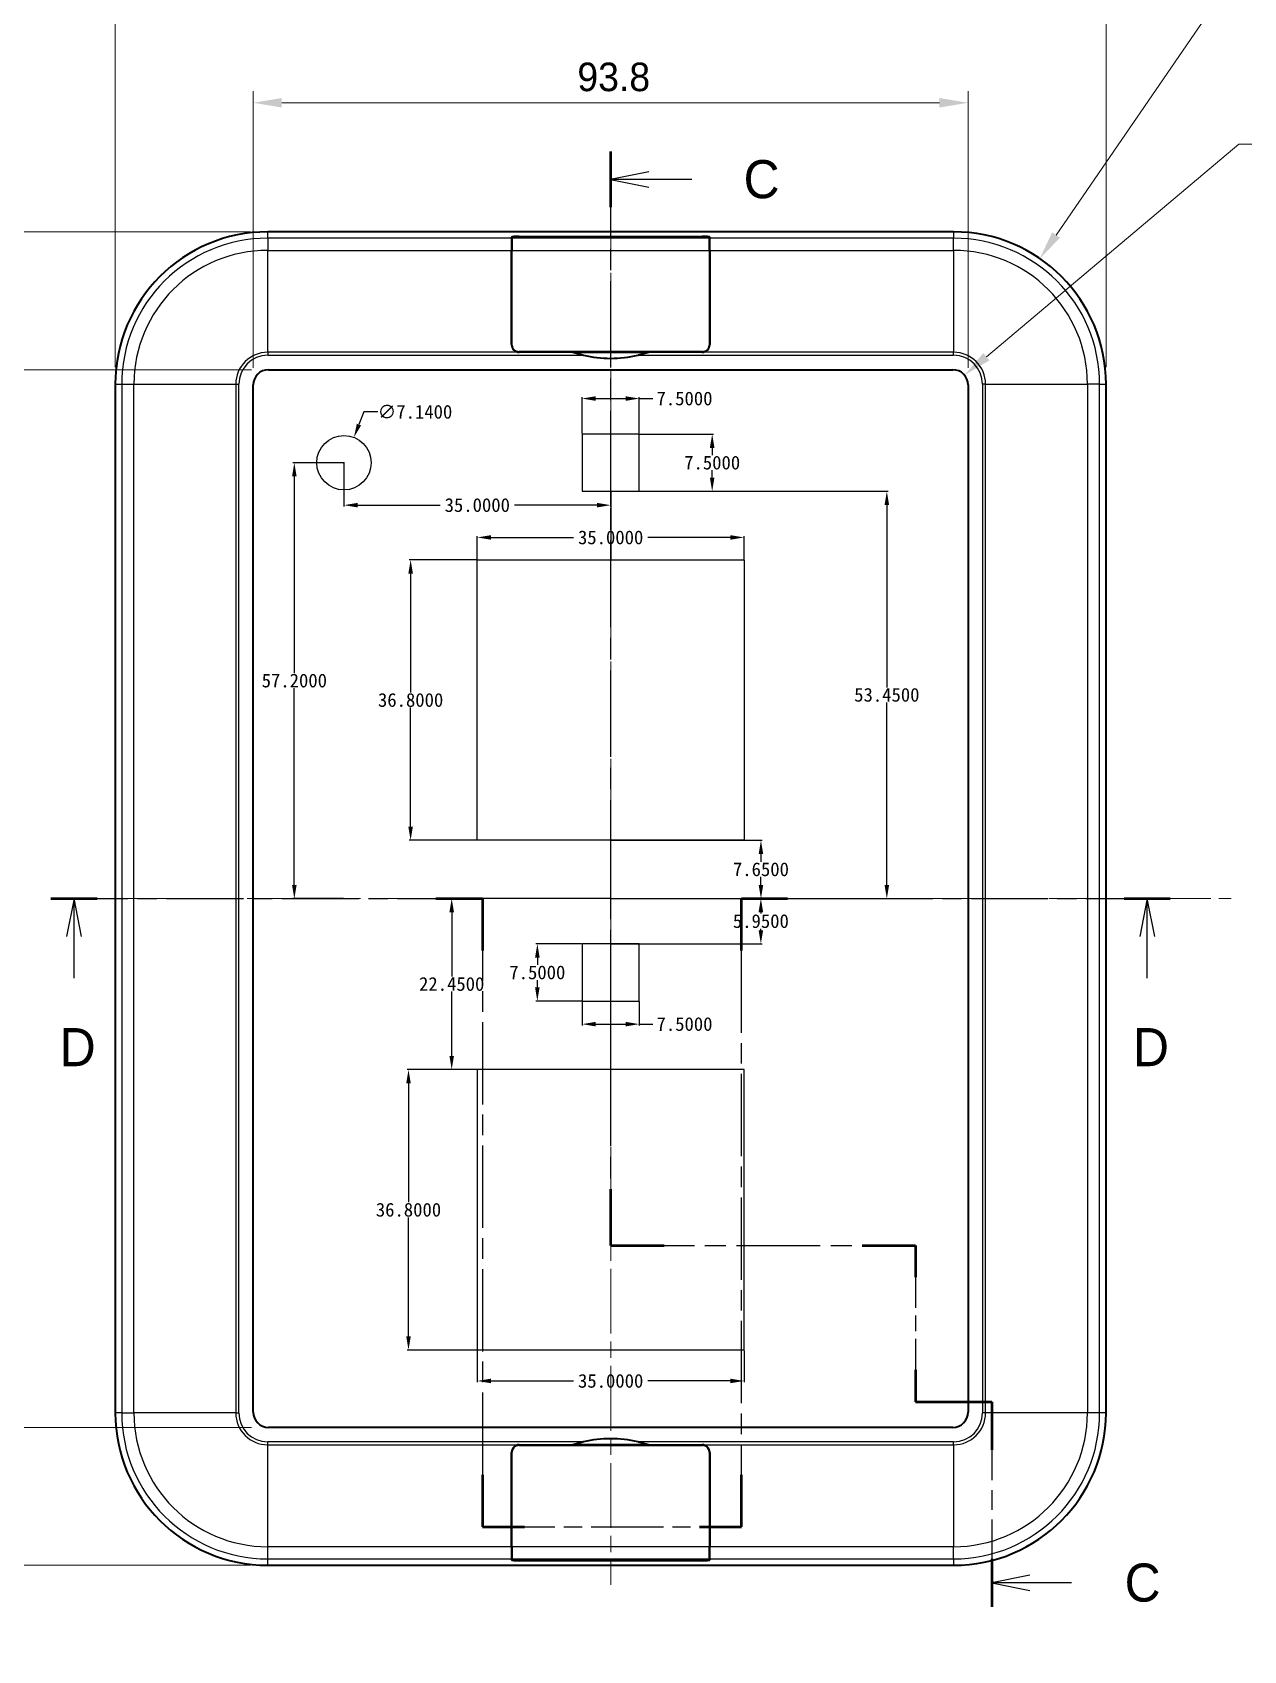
# Model space of a CAD drawing. Header units: millimetres. Extents: x 22 to 2984, y 12 to 577.
# Drawn here: x 1493.4 to 1652.3, y 239.2 to 451.6 of the extents above; entities that cross this region are included whole.
import ezdxf

# ---------------------------------------------------------------- set-up
doc = ezdxf.new("R2010")
doc.units = ezdxf.units.MM
doc.header["$LTSCALE"] = 1.5
doc.linetypes.add('CHAIN', pattern=[0.3543, 0.2362, -0.0295, 0.0591, -0.0295])
doc.layers.get('Defpoints').update_dxf_attribs({"lineweight": 25})
doc.layers.add('Centerline (ISO)', color=7, linetype='Continuous', lineweight=18, true_color=0x80ffff)
for name, color, linetype, lineweight in [('Dimension (ISO)', 7, 'Continuous', 18), ('Section Line (ISO)', 7, 'CHAIN', 25), ('Visible (ISO)', 7, 'Continuous', 35), ('Visible Narrow (ISO)', 7, 'Continuous', 25)]:
    doc.layers.add(name, color=color, linetype=linetype, lineweight=lineweight)
doc.styles.add('Note Text (TK)', font='MS PGothic.ttf')
doc.dimstyles.new('Default - Method 1b (TK)', dxfattribs={"dimscale": 1.5, "dimtxt": 2.5, "dimasz": 2.5, "dimexe": 1, "dimexo": 1.5, "dimgap": 1, "dimtad": 1, "dimtoh": 1, "dimrnd": 1e-08, "dimdsep": 46, "dimtxsty": 'Note Text (TK)', "dimcen": 0.09, "dimdle": 5, "dimclrd": 100, "dimclre": 100, "dimclrt": 7, "dimadec": 1, "dimazin": 1, "dimtfac": 1, "dimtmove": 0, "dimatfit": 3, "dimfxl": 1, "dimtolj": 1, "dimlwd": -1, "dimlwe": -1, "dimarcsym": 0})
doc.dimstyles.get("Standard").update_dxf_attribs({"dimtxt": 0.18, "dimasz": 0.18, "dimexe": 0.18, "dimexo": 0.0625, "dimgap": 0.09, "dimtad": 0, "dimtih": 1, "dimtoh": 1, "dimdec": 4, "dimzin": 0, "dimdsep": 46, "dimtxsty": 'Standard', "dimcen": 0.09, "dimadec": 0, "dimazin": 0, "dimtfac": 1, "dimtdec": 4, "dimtofl": 0, "dimtmove": 0, "dimatfit": 3, "dimfxl": 1, "dimtolj": 1, "dimtzin": 0, "dimarcsym": 0})
doc.dimstyles.new('Standard$0', dxfattribs={"dimtxt": 0.18, "dimasz": 0.18, "dimexe": 0.18, "dimexo": 0.0625, "dimgap": 0.09, "dimtad": 0, "dimtih": 1, "dimtoh": 1, "dimdec": 4, "dimzin": 0, "dimdsep": 46, "dimtxsty": 'Standard', "dimcen": 0.09, "dimadec": 0, "dimazin": 0, "dimtfac": 1, "dimtdec": 4, "dimtofl": 0, "dimtmove": 0, "dimatfit": 3, "dimfxl": 1, "dimtolj": 1, "dimtzin": 0, "dimarcsym": 0})

# ---------------------------------------------------------------- blocks, each defined once
blk = doc.blocks.new('2dTransSection2')
at = {"layer": 'Section Line (ISO)', "linetype": 'CHAIN', "ltscale": 16.020689}
blk.add_line((94, 219.98), (94, 148.19), dxfattribs=at)
at = {"layer": 'Section Line (ISO)', "linetype": 'Continuous', "lineweight": 50}
for p, q in [((94, 219.98), (94, 216.31)), ((94, 151.87), (94, 148.19)), ((94, 148.19), (97.5, 148.19)), ((110.5, 148.19), (114, 148.19)), ((114, 148.19), (114, 146.1)), ((114, 140.02), (114, 137.93)), ((114, 137.93), (119, 137.93)), ((119, 137.93), (119, 134.78)), ((119, 127.62), (119, 124.47))]:
    blk.add_line(p, q, dxfattribs=at)
at = {"layer": 'Section Line (ISO)', "linetype": 'Continuous'}
for p, q in [((96.5, 218.64), (94, 218.14)), ((96.5, 218.14), (94, 218.14)), ((94, 218.14), (96.5, 217.64)), ((99.33, 218.14), (96.5, 218.14)), ((121.5, 126.55), (119, 126.05)), ((121.5, 126.05), (119, 126.05)), ((119, 126.05), (121.5, 125.55)), ((124.24, 126.05), (121.5, 126.05))]:
    blk.add_line(p, q, dxfattribs=at)
at = {"layer": 'Section Line (ISO)', "linetype": 'CHAIN', "ltscale": 15.523567}
blk.add_line((94, 148.19), (114, 148.19), dxfattribs=at)
at = {"layer": 'Section Line (ISO)', "linetype": 'CHAIN', "ltscale": 11.538997}
blk.add_line((114, 148.19), (114, 137.93), dxfattribs=at)
at = {"layer": 'Section Line (ISO)', "linetype": 'CHAIN', "ltscale": 5.555937}
blk.add_line((114, 137.93), (119, 137.93), dxfattribs=at)
at = {"layer": 'Section Line (ISO)', "linetype": 'CHAIN', "ltscale": 14.541707}
blk.add_line((119, 137.93), (119, 124.47), dxfattribs=at)
at = {"layer": 'Section Line (ISO)', "char_height": 2.5, "attachment_point": 7, "style": 'Note Text (TK)'}
for insert in [(102.72, 216.87), (127.72, 124.78)]:
    blk.add_mtext('C', dxfattribs=dict(at, insert=insert))
blk = doc.blocks.new('2dTransSection3')
at = {"layer": 'Section Line (ISO)', "linetype": 'CHAIN', "ltscale": 14.263138}
blk.add_line((57.27, 170.95), (85.59, 170.95), dxfattribs=at)
at = {"layer": 'Section Line (ISO)', "linetype": 'Continuous', "lineweight": 50}
for p, q in [((57.27, 170.95), (60.32, 170.95)), ((82.54, 170.95), (85.59, 170.95)), ((85.59, 170.95), (85.59, 167.55)), ((102.58, 167.55), (102.58, 170.95)), ((102.58, 170.95), (105.61, 170.95)), ((127.7, 170.95), (130.72, 170.95)), ((85.59, 133.14), (85.59, 129.73)), ((102.58, 129.73), (102.58, 133.14)), ((85.59, 129.73), (88.34, 129.73)), ((99.83, 129.73), (102.58, 129.73))]:
    blk.add_line(p, q, dxfattribs=at)
at = {"layer": 'Section Line (ISO)', "linetype": 'Continuous'}
for p, q in [((58.79, 170.95), (58.29, 168.45)), ((58.79, 168.45), (58.79, 170.95)), ((59.29, 168.45), (58.79, 170.95)), ((129.21, 170.95), (128.71, 168.45)), ((129.21, 168.45), (129.21, 170.95)), ((129.71, 168.45), (129.21, 170.95)), ((58.79, 165.72), (58.79, 168.45)), ((129.21, 165.73), (129.21, 168.45))]:
    blk.add_line(p, q, dxfattribs=at)
at = {"layer": 'Section Line (ISO)', "linetype": 'CHAIN', "ltscale": 15.24791}
for p, q in [((85.59, 170.95), (85.59, 129.73)), ((102.58, 129.73), (102.58, 170.95))]:
    blk.add_line(p, q, dxfattribs=at)
at = {"layer": 'Section Line (ISO)', "linetype": 'CHAIN', "ltscale": 14.178103}
blk.add_line((102.58, 170.95), (130.72, 170.95), dxfattribs=at)
at = {"layer": 'Section Line (ISO)', "linetype": 'CHAIN', "ltscale": 13.402364}
blk.add_line((85.59, 129.73), (102.58, 129.73), dxfattribs=at)
at = {"layer": 'Section Line (ISO)', "char_height": 2.5, "attachment_point": 7, "style": 'Note Text (TK)'}
for insert in [(57.85, 159.95), (128.27, 159.95)]:
    blk.add_mtext('D', dxfattribs=dict(at, insert=insert))
blk = doc.blocks.new('*D41')
at = {"layer": 'Defpoints', "color": 0, "transparency": 16777216}
for p in [(1634.25, 457.4), (1504.25, 405.4), (1634.25, 405.4)]:
    blk.add_point(p, dxfattribs=at)
at = {"layer": 'Dimension (ISO)', "color": 100, "transparency": 16777216}
for p, q in [((1504.25, 407.65), (1504.25, 458.9)), ((1634.25, 407.65), (1634.25, 458.9)), ((1508, 457.4), (1630.5, 457.4))]:
    blk.add_line(p, q, dxfattribs=at)
for points in [[(1508, 458.03), (1508, 456.78), (1504.25, 457.4)], [(1630.5, 458.03), (1630.5, 456.78), (1634.25, 457.4)]]:
    blk.add_solid(points, dxfattribs=at)
at = {"layer": 'Dimension (ISO)', "color": 7, "transparency": 16777216, "insert": (1565.54, 460.78), "char_height": 3.75, "attachment_point": 4, "style": 'Note Text (TK)'}
blk.add_mtext('\\A1;130', dxfattribs=at)
blk = doc.blocks.new('*D42')
at = {"layer": 'Defpoints', "color": 0, "transparency": 16777216}
for p in [(1616.15, 442.34), (1522.35, 405.3), (1616.15, 405.3)]:
    blk.add_point(p, dxfattribs=at)
at = {"layer": 'Dimension (ISO)', "color": 100, "transparency": 16777216}
for p, q in [((1522.35, 407.55), (1522.35, 443.84)), ((1526.1, 442.34), (1612.4, 442.34)), ((1616.15, 407.55), (1616.15, 443.84))]:
    blk.add_line(p, q, dxfattribs=at)
for points in [[(1526.1, 442.96), (1526.1, 441.71), (1522.35, 442.34)], [(1612.4, 442.96), (1612.4, 441.71), (1616.15, 442.34)]]:
    blk.add_solid(points, dxfattribs=at)
at = {"layer": 'Dimension (ISO)', "color": 7, "transparency": 16777216, "insert": (1564.88, 445.71), "char_height": 3.75, "attachment_point": 4, "style": 'Note Text (TK)'}
blk.add_mtext('\\A1;93.8', dxfattribs=at)
blk = doc.blocks.new('*D43')
at = {"layer": 'Defpoints', "color": 0, "transparency": 16777216}
for p in [(1524.35, 407.3), (1490.1, 268.5), (1524.35, 268.5)]:
    blk.add_point(p, dxfattribs=at)
at = {"layer": 'Dimension (ISO)', "color": 100, "transparency": 16777216}
for p, q in [((1522.1, 407.3), (1488.6, 407.3)), ((1490.1, 403.55), (1490.1, 272.25)), ((1522.1, 268.5), (1488.6, 268.5))]:
    blk.add_line(p, q, dxfattribs=at)
for points in [[(1489.48, 403.55), (1490.73, 403.55), (1490.1, 407.3)], [(1489.48, 272.25), (1490.73, 272.25), (1490.1, 268.5)]]:
    blk.add_solid(points, dxfattribs=at)
at = {"layer": 'Dimension (ISO)', "color": 7, "transparency": 16777216, "insert": (1486.73, 332.31), "char_height": 3.75, "attachment_point": 4, "rotation": 90, "style": 'Note Text (TK)'}
blk.add_mtext('\\A1;138.8', dxfattribs=at)
blk = doc.blocks.new('*D44')
at = {"layer": 'Defpoints', "color": 0, "transparency": 16777216}
for p in [(1524.25, 425.4), (1475.77, 250.4), (1524.25, 250.4)]:
    blk.add_point(p, dxfattribs=at)
at = {"layer": 'Dimension (ISO)', "color": 100, "transparency": 16777216}
for p, q in [((1522, 425.4), (1474.27, 425.4)), ((1475.77, 421.65), (1475.77, 254.15)), ((1522, 250.4), (1474.27, 250.4))]:
    blk.add_line(p, q, dxfattribs=at)
for points in [[(1475.14, 421.65), (1476.39, 421.65), (1475.77, 425.4)], [(1475.14, 254.15), (1476.39, 254.15), (1475.77, 250.4)]]:
    blk.add_solid(points, dxfattribs=at)
at = {"layer": 'Dimension (ISO)', "color": 7, "transparency": 16777216, "insert": (1472.39, 334.24), "char_height": 3.75, "attachment_point": 4, "rotation": 90, "style": 'Note Text (TK)'}
blk.add_mtext('\\A1;175', dxfattribs=at)
blk = doc.blocks.new('*D45')
at = {"layer": 'Defpoints', "color": 0, "transparency": 16777216}
for p in [(1615.68, 406.59), (1614.15, 405.3)]:
    blk.add_point(p, dxfattribs=at)
at = {"layer": 'Dimension (ISO)', "color": 100, "transparency": 16777216}
for p, q in [((1651.67, 436.92), (1618.55, 409.01)), ((1666.64, 436.92), (1651.67, 436.92))]:
    blk.add_line(p, q, dxfattribs=at)
blk.add_solid([(1618.15, 409.49), (1618.95, 408.53), (1615.68, 406.59)], dxfattribs=at)
at = {"layer": 'Dimension (ISO)', "color": 7, "transparency": 16777216, "insert": (1655.52, 440.29), "char_height": 3.75, "attachment_point": 4, "style": 'Note Text (TK)'}
blk.add_mtext('\\A1;4-R2', dxfattribs=at)
blk = doc.blocks.new('*D46')
at = {"layer": 'Defpoints', "color": 0, "transparency": 16777216}
for p in [(1625.57, 421.89), (1614.25, 405.4)]:
    blk.add_point(p, dxfattribs=at)
at = {"layer": 'Dimension (ISO)', "color": 100, "transparency": 16777216}
for p, q in [((1648.88, 455.86), (1627.69, 424.98)), ((1669.18, 455.86), (1648.88, 455.86))]:
    blk.add_line(p, q, dxfattribs=at)
blk.add_solid([(1627.18, 425.34), (1628.21, 424.63), (1625.57, 421.89)], dxfattribs=at)
at = {"layer": 'Dimension (ISO)', "color": 7, "transparency": 16777216, "insert": (1655.24, 459.24), "char_height": 3.75, "attachment_point": 4, "style": 'Note Text (TK)'}
blk.add_mtext('\\A1;4-R20', dxfattribs=at)
blk = doc.blocks.new('*D112')
at = {"color": 0, "linetype": 'ByBlock', "lineweight": -2, "transparency": 16777216}
for p, q in [((1573.06, 398.85), (1582.75, 398.85)), ((1582.57, 397.05), (1582.57, 396.09)), ((1582.57, 393.15), (1582.57, 394.11)), ((1573.06, 391.35), (1582.75, 391.35))]:
    blk.add_line(p, q, dxfattribs=at)
at = {"color": 0, "transparency": 16777216}
for points in [[(1582.27, 397.05), (1582.87, 397.05), (1582.57, 398.85)], [(1582.27, 393.15), (1582.87, 393.15), (1582.57, 391.35)]]:
    blk.add_solid(points, dxfattribs=at)
at = {"layer": 'Defpoints', "color": 0, "transparency": 16777216}
for p in [(1573, 398.85), (1573, 391.35), (1582.57, 391.35)]:
    blk.add_point(p, dxfattribs=at)
at = {"color": 0, "transparency": 16777216, "insert": (1582.57, 395.1), "char_height": 1.8, "attachment_point": 5}
blk.add_mtext('\\A1;7.5000', dxfattribs=at)
blk = doc.blocks.new('*D113')
at = {"color": 0, "linetype": 'ByBlock', "lineweight": -2, "transparency": 16777216}
for p, q in [((1565.5, 398.92), (1565.5, 403.7)), ((1573, 398.92), (1573, 403.7)), ((1567.3, 403.52), (1571.2, 403.52)), ((1573, 403.52), (1574.8, 403.52))]:
    blk.add_line(p, q, dxfattribs=at)
at = {"color": 0, "transparency": 16777216}
for points in [[(1567.3, 403.82), (1567.3, 403.22), (1565.5, 403.52)], [(1571.2, 403.82), (1571.2, 403.22), (1573, 403.52)]]:
    blk.add_solid(points, dxfattribs=at)
at = {"layer": 'Defpoints', "color": 0, "transparency": 16777216}
for p in [(1573, 403.52), (1565.5, 398.85), (1573, 398.85)]:
    blk.add_point(p, dxfattribs=at)
at = {"color": 0, "transparency": 16777216, "insert": (1578.94, 403.52), "char_height": 1.8, "attachment_point": 5}
blk.add_mtext('\\A1;7.5000', dxfattribs=at)
blk = doc.blocks.new('*D114')
at = {"color": 0, "linetype": 'ByBlock', "lineweight": -2, "transparency": 16777216}
for p, q in [((1569.31, 391.35), (1605.67, 391.35)), ((1605.49, 389.55), (1605.49, 365.62)), ((1605.49, 339.7), (1605.49, 363.64)), ((1569.31, 337.9), (1605.67, 337.9))]:
    blk.add_line(p, q, dxfattribs=at)
at = {"color": 0, "transparency": 16777216}
for points in [[(1605.19, 389.55), (1605.79, 389.55), (1605.49, 391.35)], [(1605.19, 339.7), (1605.79, 339.7), (1605.49, 337.9)]]:
    blk.add_solid(points, dxfattribs=at)
at = {"layer": 'Defpoints', "color": 0, "transparency": 16777216}
for p in [(1569.25, 391.35), (1569.25, 337.9), (1605.49, 337.9)]:
    blk.add_point(p, dxfattribs=at)
at = {"color": 0, "transparency": 16777216, "insert": (1605.49, 364.63), "char_height": 1.8, "attachment_point": 5}
blk.add_mtext('\\A1;53.4500', dxfattribs=at)
blk = doc.blocks.new('*D127')
at = {"color": 0, "linetype": 'ByBlock', "lineweight": -2, "transparency": 16777216}
for p, q in [((1534.19, 395.1), (1527.56, 395.1)), ((1527.74, 393.3), (1527.74, 367.49)), ((1527.74, 339.7), (1527.74, 365.51)), ((1534.19, 337.9), (1527.56, 337.9))]:
    blk.add_line(p, q, dxfattribs=at)
at = {"color": 0, "transparency": 16777216}
for points in [[(1527.44, 393.3), (1528.04, 393.3), (1527.74, 395.1)], [(1527.44, 339.7), (1528.04, 339.7), (1527.74, 337.9)]]:
    blk.add_solid(points, dxfattribs=at)
at = {"layer": 'Defpoints', "color": 0, "transparency": 16777216}
for p in [(1534.25, 395.1), (1527.74, 337.9), (1534.25, 337.9)]:
    blk.add_point(p, dxfattribs=at)
at = {"color": 0, "transparency": 16777216, "insert": (1527.74, 366.5), "char_height": 1.8, "attachment_point": 5}
blk.add_mtext('\\A1;57.2000', dxfattribs=at)
blk = doc.blocks.new('*D128')
at = {"color": 0, "linetype": 'ByBlock', "lineweight": -2, "transparency": 16777216}
for p, q in [((1534.25, 395.04), (1534.25, 389.35)), ((1569.25, 395.04), (1569.25, 389.35)), ((1536.05, 389.53), (1546.86, 389.53)), ((1567.45, 389.53), (1556.64, 389.53))]:
    blk.add_line(p, q, dxfattribs=at)
at = {"color": 0, "transparency": 16777216}
for points in [[(1536.05, 389.83), (1536.05, 389.23), (1534.25, 389.53)], [(1567.45, 389.83), (1567.45, 389.23), (1569.25, 389.53)]]:
    blk.add_solid(points, dxfattribs=at)
at = {"layer": 'Defpoints', "color": 0, "transparency": 16777216}
for p in [(1534.25, 395.1), (1569.25, 395.1), (1534.25, 389.53)]:
    blk.add_point(p, dxfattribs=at)
at = {"color": 0, "transparency": 16777216, "insert": (1551.75, 389.53), "char_height": 1.8, "attachment_point": 5}
blk.add_mtext('\\A1;35.0000', dxfattribs=at)
blk = doc.blocks.new('*D133')
at = {"color": 0, "linetype": 'ByBlock', "lineweight": -2, "transparency": 16777216}
for p, q in [((1536.88, 401.77), (1536.22, 400.1)), ((1538.68, 401.77), (1536.88, 401.77)), ((2455.07, 239.26), (2455.07, 248.48)), ((2456.87, 248.3), (2463.63, 248.3)), ((2480.47, 248.3), (2473.71, 248.3)), ((2482.27, 239.26), (2482.27, 248.48))]:
    blk.add_line(p, q, dxfattribs=at)
at = {"color": 0, "lineweight": -2, "transparency": 16777216}
for p, q in [((1534.16, 395.1), (1534.34, 395.1)), ((1534.25, 395.01), (1534.25, 395.19))]:
    blk.add_line(p, q, dxfattribs=at)
at = {"color": 0, "transparency": 16777216}
for points in [[(1535.94, 400.21), (1536.5, 399.99), (1535.56, 398.42)], [(2456.87, 248.6), (2456.87, 248), (2455.07, 248.3)], [(2480.47, 248.6), (2480.47, 248), (2482.27, 248.3)]]:
    blk.add_solid(points, dxfattribs=at)
at = {"layer": 'Defpoints', "color": 0, "transparency": 16777216}
for p in [(1535.56, 398.42), (1532.94, 391.78), (2482.27, 248.3), (2455.07, 239.2), (2482.27, 239.2)]:
    blk.add_point(p, dxfattribs=at)
at = {"color": 0, "transparency": 16777216, "char_height": 1.8, "attachment_point": 5}
for s, insert in [('\\A1;∅7.1400', (1543.57, 401.77)), ('\\A1;27.2000', (2468.67, 248.3))]:
    blk.add_mtext(s, dxfattribs=dict(at, insert=insert))
blk = doc.blocks.new('*D135')
at = {"color": 0, "linetype": 'ByBlock', "lineweight": -2, "transparency": 16777216}
for p, q in [((1551.69, 382.35), (1542.82, 382.35)), ((1543, 380.55), (1543, 364.94)), ((1543, 347.35), (1543, 362.96)), ((1551.69, 345.55), (1542.82, 345.55))]:
    blk.add_line(p, q, dxfattribs=at)
at = {"color": 0, "transparency": 16777216}
for points in [[(1542.7, 380.55), (1543.3, 380.55), (1543, 382.35)], [(1542.7, 347.35), (1543.3, 347.35), (1543, 345.55)]]:
    blk.add_solid(points, dxfattribs=at)
at = {"layer": 'Defpoints', "color": 0, "transparency": 16777216}
for p in [(1551.75, 382.35), (1543, 345.55), (1551.75, 345.55)]:
    blk.add_point(p, dxfattribs=at)
at = {"color": 0, "transparency": 16777216, "insert": (1543, 363.95), "char_height": 1.8, "attachment_point": 5}
blk.add_mtext('\\A1;36.8000', dxfattribs=at)
blk = doc.blocks.new('*D136')
at = {"color": 0, "linetype": 'ByBlock', "lineweight": -2, "transparency": 16777216}
for p, q in [((1551.75, 382.42), (1551.75, 385.47)), ((1553.55, 385.29), (1564.36, 385.29)), ((1584.95, 385.29), (1574.14, 385.29)), ((1586.75, 382.42), (1586.75, 385.47))]:
    blk.add_line(p, q, dxfattribs=at)
at = {"color": 0, "transparency": 16777216}
for points in [[(1553.55, 385.59), (1553.55, 384.99), (1551.75, 385.29)], [(1584.95, 385.59), (1584.95, 384.99), (1586.75, 385.29)]]:
    blk.add_solid(points, dxfattribs=at)
at = {"layer": 'Defpoints', "color": 0, "transparency": 16777216}
for p in [(1586.75, 385.29), (1551.75, 382.35), (1586.75, 382.35)]:
    blk.add_point(p, dxfattribs=at)
at = {"color": 0, "transparency": 16777216, "insert": (1569.25, 385.29), "char_height": 1.8, "attachment_point": 5}
blk.add_mtext('\\A1;35.0000', dxfattribs=at)
blk = doc.blocks.new('*D137')
at = {"color": 0, "linetype": 'ByBlock', "lineweight": -2, "transparency": 16777216}
for p, q in [((1569.31, 345.55), (1589.15, 345.55)), ((1588.97, 343.75), (1588.97, 342.72)), ((1588.97, 339.7), (1588.97, 340.74)), ((1569.31, 337.9), (1589.15, 337.9))]:
    blk.add_line(p, q, dxfattribs=at)
at = {"color": 0, "transparency": 16777216}
for points in [[(1588.67, 343.75), (1589.27, 343.75), (1588.97, 345.55)], [(1588.67, 339.7), (1589.27, 339.7), (1588.97, 337.9)]]:
    blk.add_solid(points, dxfattribs=at)
at = {"layer": 'Defpoints', "color": 0, "transparency": 16777216}
for p in [(1569.25, 345.55), (1569.25, 337.9), (1588.97, 337.9)]:
    blk.add_point(p, dxfattribs=at)
at = {"color": 0, "transparency": 16777216, "insert": (1588.97, 341.73), "char_height": 1.8, "attachment_point": 5}
blk.add_mtext('\\A1;7.6500', dxfattribs=at)
blk = doc.blocks.new('*D138')
at = {"color": 0, "linetype": 'ByBlock', "lineweight": -2, "transparency": 16777216}
for p, q in [((1569.31, 337.9), (1589.14, 337.9)), ((1588.96, 336.1), (1588.96, 335.92)), ((1588.96, 333.75), (1588.96, 333.94)), ((1569.31, 331.95), (1589.14, 331.95))]:
    blk.add_line(p, q, dxfattribs=at)
at = {"color": 0, "transparency": 16777216}
for points in [[(1588.66, 336.1), (1589.26, 336.1), (1588.96, 337.9)], [(1588.66, 333.75), (1589.26, 333.75), (1588.96, 331.95)]]:
    blk.add_solid(points, dxfattribs=at)
at = {"layer": 'Defpoints', "color": 0, "transparency": 16777216}
for p in [(1569.25, 337.9), (1588.96, 337.9), (1569.25, 331.95)]:
    blk.add_point(p, dxfattribs=at)
at = {"color": 0, "transparency": 16777216, "insert": (1588.96, 334.93), "char_height": 1.8, "attachment_point": 5}
blk.add_mtext('\\A1;5.9500', dxfattribs=at)
blk = doc.blocks.new('*D139')
at = {"color": 0, "linetype": 'ByBlock', "lineweight": -2, "transparency": 16777216}
for p, q in [((1565.5, 324.39), (1565.5, 321.24)), ((1573, 324.39), (1573, 321.24)), ((1567.3, 321.42), (1571.2, 321.42)), ((1573, 321.42), (1574.8, 321.42))]:
    blk.add_line(p, q, dxfattribs=at)
at = {"color": 0, "transparency": 16777216}
for points in [[(1567.3, 321.72), (1567.3, 321.12), (1565.5, 321.42)], [(1571.2, 321.72), (1571.2, 321.12), (1573, 321.42)]]:
    blk.add_solid(points, dxfattribs=at)
at = {"layer": 'Defpoints', "color": 0, "transparency": 16777216}
for p in [(1565.5, 324.45), (1573, 324.45), (1573, 321.42)]:
    blk.add_point(p, dxfattribs=at)
at = {"color": 0, "transparency": 16777216, "insert": (1578.94, 321.42), "char_height": 1.8, "attachment_point": 5}
blk.add_mtext('\\A1;7.5000', dxfattribs=at)
blk = doc.blocks.new('*D141')
at = {"color": 0, "linetype": 'ByBlock', "lineweight": -2, "transparency": 16777216}
for p, q in [((1551.75, 278.59), (1551.75, 274.41)), ((1586.75, 278.59), (1586.75, 274.41)), ((1553.55, 274.59), (1564.36, 274.59)), ((1584.95, 274.59), (1574.14, 274.59))]:
    blk.add_line(p, q, dxfattribs=at)
at = {"color": 0, "transparency": 16777216}
for points in [[(1553.55, 274.89), (1553.55, 274.29), (1551.75, 274.59)], [(1584.95, 274.89), (1584.95, 274.29), (1586.75, 274.59)]]:
    blk.add_solid(points, dxfattribs=at)
at = {"layer": 'Defpoints', "color": 0, "transparency": 16777216}
for p in [(1551.75, 278.65), (1586.75, 278.65), (1586.75, 274.59)]:
    blk.add_point(p, dxfattribs=at)
at = {"color": 0, "transparency": 16777216, "insert": (1569.25, 274.59), "char_height": 1.8, "attachment_point": 5}
blk.add_mtext('\\A1;35.0000', dxfattribs=at)
blk = doc.blocks.new('*D142')
at = {"color": 0, "linetype": 'ByBlock', "lineweight": -2, "transparency": 16777216}
for p, q in [((1551.69, 315.45), (1542.54, 315.45)), ((1542.72, 313.65), (1542.72, 298.04)), ((1542.72, 280.45), (1542.72, 296.06)), ((1551.69, 278.65), (1542.54, 278.65))]:
    blk.add_line(p, q, dxfattribs=at)
at = {"color": 0, "transparency": 16777216}
for points in [[(1542.42, 313.65), (1543.02, 313.65), (1542.72, 315.45)], [(1542.42, 280.45), (1543.02, 280.45), (1542.72, 278.65)]]:
    blk.add_solid(points, dxfattribs=at)
at = {"layer": 'Defpoints', "color": 0, "transparency": 16777216}
for p in [(1542.72, 315.45), (1551.75, 315.45), (1551.75, 278.65)]:
    blk.add_point(p, dxfattribs=at)
at = {"color": 0, "transparency": 16777216, "insert": (1542.72, 297.05), "char_height": 1.8, "attachment_point": 5}
blk.add_mtext('\\A1;36.8000', dxfattribs=at)
blk = doc.blocks.new('*D143')
at = {"color": 0, "linetype": 'ByBlock', "lineweight": -2, "transparency": 16777216}
for p, q in [((1569.19, 337.9), (1548.21, 337.9)), ((1548.39, 336.1), (1548.39, 327.67)), ((1548.39, 317.25), (1548.39, 325.69)), ((1569.19, 315.45), (1548.21, 315.45))]:
    blk.add_line(p, q, dxfattribs=at)
at = {"color": 0, "transparency": 16777216}
for points in [[(1548.09, 336.1), (1548.69, 336.1), (1548.39, 337.9)], [(1548.09, 317.25), (1548.69, 317.25), (1548.39, 315.45)]]:
    blk.add_solid(points, dxfattribs=at)
at = {"layer": 'Defpoints', "color": 0, "transparency": 16777216}
for p in [(1569.25, 337.9), (1548.39, 315.45), (1569.25, 315.45)]:
    blk.add_point(p, dxfattribs=at)
at = {"color": 0, "transparency": 16777216, "insert": (1548.39, 326.68), "char_height": 1.8, "attachment_point": 5}
blk.add_mtext('\\A1;22.4500', dxfattribs=at)
blk = doc.blocks.new('*D144')
at = {"color": 0, "linetype": 'ByBlock', "lineweight": -2, "transparency": 16777216}
for p, q in [((1565.44, 331.95), (1559.45, 331.95)), ((1559.63, 330.15), (1559.63, 329.19)), ((1559.63, 326.25), (1559.63, 327.21)), ((1565.44, 324.45), (1559.45, 324.45))]:
    blk.add_line(p, q, dxfattribs=at)
at = {"color": 0, "transparency": 16777216}
for points in [[(1559.33, 330.15), (1559.93, 330.15), (1559.63, 331.95)], [(1559.33, 326.25), (1559.93, 326.25), (1559.63, 324.45)]]:
    blk.add_solid(points, dxfattribs=at)
at = {"layer": 'Defpoints', "color": 0, "transparency": 16777216}
for p in [(1565.5, 331.95), (1559.63, 324.45), (1565.5, 324.45)]:
    blk.add_point(p, dxfattribs=at)
at = {"color": 0, "transparency": 16777216, "insert": (1559.63, 328.2), "char_height": 1.8, "attachment_point": 5}
blk.add_mtext('\\A1;7.5000', dxfattribs=at)

msp = doc.modelspace()

# ---------------------------------------------------------------- linework, layer by layer
for p, q in [((1573.00158, 398.85307), (1565.50158, 398.85307)), ((1565.50158, 398.85307), (1565.50158, 391.35307)), ((1573.00158, 391.35307), (1573.00158, 398.85307)), ((1569.25158, 391.35307), (1569.25158, 395.10307)), ((1565.50158, 391.35307), (1569.25158, 391.35307)), ((1569.25158, 390.20307), (1569.25158, 391.35307)), ((1569.25158, 391.35307), (1573.00158, 391.35307)), ((1569.25158, 391.35307), (1569.25158, 382.35307)), ((1551.75158, 345.55307), (1551.75158, 382.35307)), ((1551.75158, 382.35307), (1569.25158, 382.35307)), ((1569.25158, 382.35307), (1586.75158, 382.35307)), ((1586.75158, 382.35307), (1586.75158, 345.55307)), ((1586.75158, 345.55307), (1551.75158, 345.55307)), ((1569.25158, 337.90307), (1569.25158, 341.55307)), ((1573.00158, 331.95307), (1565.50158, 331.95307)), ((1565.50158, 331.95307), (1565.50158, 324.45307)), ((1573.00158, 324.45307), (1573.00158, 331.95307)), ((1565.50158, 324.45307), (1569.25158, 324.45307)), ((1569.25158, 315.45307), (1569.25158, 324.45307)), ((1569.25158, 324.45307), (1573.00158, 324.45307)), ((1569.25158, 315.80307), (1569.25158, 320.80307)), ((1586.75158, 315.45307), (1551.75158, 315.45307)), ((1551.75158, 315.45307), (1551.75158, 278.65307)), ((1586.75158, 278.65307), (1586.75158, 315.45307)), ((1551.75158, 278.65307), (1569.25158, 278.65307)), ((1569.25158, 278.65307), (1586.75158, 278.65307))]:
    msp.add_line(p, q)
msp.add_circle((1534.25158, 395.10307), 3.57)
at = {"layer": 'Centerline (ISO)', "linetype": 'CHAIN', "ltscale": 23.990969}
for p, q in [((1569.25158, 429.56457), (1569.25158, 247.8371)), ((1499.25158, 337.90307), (1650.69443, 337.90307))]:
    msp.add_line(p, q, dxfattribs=at)
at = {"layer": 'Visible (ISO)'}
for p, q in [((1614.25158, 425.40307), (1524.25158, 425.40307)), ((1557.20158, 424.79751), (1581.30158, 424.79751)), ((1557.25158, 424.80307), (1581.25158, 424.80307)), ((1556.25158, 424.56457), (1556.25158, 424.69196)), ((1556.25158, 424.56457), (1556.25158, 422.96903)), ((1556.25158, 410.59726), (1556.25158, 422.96903)), ((1556.30158, 424.56457), (1556.30158, 424.69751)), ((1556.30158, 424.56457), (1556.30158, 422.96903)), ((1556.30158, 410.54726), (1556.30158, 422.96903)), ((1582.20158, 424.69751), (1582.20158, 424.56457)), ((1582.20158, 422.96903), (1582.20158, 424.56457)), ((1582.20158, 422.96903), (1582.20158, 410.54726)), ((1582.25158, 424.69196), (1582.25158, 424.56457)), ((1582.25158, 422.96903), (1582.25158, 424.56457)), ((1582.25158, 422.96903), (1582.25158, 410.59726)), ((1581.30158, 409.64726), (1557.20158, 409.64726)), ((1564.25158, 409.59726), (1557.25158, 409.59726)), ((1564.25158, 409.59726), (1574.25158, 409.59726)), ((1581.25158, 409.59726), (1574.25158, 409.59726)), ((1524.35158, 407.30307), (1614.15158, 407.30307)), ((1504.25158, 405.40307), (1504.25158, 270.40307)), ((1522.35158, 270.50307), (1522.35158, 405.30307)), ((1616.15158, 405.30307), (1616.15158, 270.50307)), ((1634.25158, 270.40307), (1634.25158, 405.40307)), ((1614.15158, 268.50307), (1524.35158, 268.50307)), ((1557.20158, 266.15888), (1581.30158, 266.15888)), ((1557.25158, 266.20888), (1564.25158, 266.20888)), ((1574.25158, 266.20888), (1564.25158, 266.20888)), ((1574.25158, 266.20888), (1581.25158, 266.20888)), ((1556.25158, 252.8371), (1556.25158, 265.20888)), ((1556.30158, 252.8371), (1556.30158, 265.25888)), ((1582.20158, 265.25888), (1582.20158, 252.8371)), ((1582.25158, 265.20888), (1582.25158, 252.8371)), ((1556.25158, 252.8371), (1556.25158, 251.24157)), ((1556.30158, 252.8371), (1556.30158, 251.24157)), ((1582.20158, 251.24157), (1582.20158, 252.8371)), ((1582.25158, 251.24157), (1582.25158, 252.8371)), ((1556.25158, 251.11418), (1556.25158, 251.24157)), ((1556.30158, 251.10862), (1556.30158, 251.24157)), ((1581.30158, 251.00862), (1557.20158, 251.00862)), ((1581.25158, 251.00307), (1557.25158, 251.00307)), ((1582.20158, 251.24157), (1582.20158, 251.10862)), ((1582.25158, 251.24157), (1582.25158, 251.11418)), ((1524.25158, 250.40307), (1614.25158, 250.40307))]:
    msp.add_line(p, q, dxfattribs=at)
for centre, radius, start, end in [((1524.25158, 405.40307), 20, 90, 180), ((1614.25158, 405.40307), 20, 0, 90), ((1557.25158, 410.59726), 1, 180, 270), ((1557.20158, 410.54726), 0.9, 180, 270), ((1581.25158, 410.59726), 1, 270, 0), ((1581.30158, 410.54726), 0.9, 270, 0), ((1569.25158, 424.82226), 16.025, 257.0470027, 282.9529973), ((1524.35158, 405.30307), 2, 90, 180), ((1614.15158, 405.30307), 2, 0, 90), ((1524.25158, 270.40307), 20, 180, 270), ((1524.35158, 270.50307), 2, 180, 270), ((1614.15158, 270.50307), 2, 270, 0), ((1614.25158, 270.40307), 20, 270, 0), ((1557.25158, 265.20888), 1, 90, 180), ((1557.20158, 265.25888), 0.9, 90, 180), ((1569.25158, 250.98388), 16.025, 77.0470027, 102.9529973), ((1581.25158, 265.20888), 1, 0, 90), ((1581.30158, 265.25888), 0.9, 0, 90)]:
    msp.add_arc(centre, radius, start, end, dxfattribs=at)
for centre, major_axis, start_param, end_param in [((1557.25158, 424.69196), (-1, 0), 4.71238898, 6.283185307), ((1557.20158, 424.69751), (0.9, 0), 1.570796327, 3.141592654), ((1581.25158, 424.69196), (-1, 0), 3.141592654, 4.71238898), ((1581.30158, 424.69751), (0.9, 0), 0, 1.570796327), ((1557.25158, 420.69196), (-1, 0), 5.965624878, 6.10379178), ((1581.25158, 420.69196), (-1, 0), 3.320986181, 3.459153083), ((1557.25158, 255.11418), (1, 0), 3.320986181, 3.459153083), ((1581.25158, 255.11418), (1, 0), 5.965624878, 6.10379178), ((1557.25158, 251.11418), (1, 0), 3.141592654, 4.71238898), ((1557.20158, 251.10862), (-0.9, 0), 0, 1.570796327), ((1581.25158, 251.11418), (1, 0), 4.71238898, 6.283185307), ((1581.30158, 251.10862), (-0.9, 0), 1.570796327, 3.141592654)]:
    msp.add_ellipse(centre, major_axis=major_axis, ratio=0.111111111, start_param=start_param, end_param=end_param, dxfattribs=at)
for points, knots in [([(1556.25158, 420.65689), (1556.25158, 420.66434), (1556.25188, 420.67113), (1556.25441, 420.6952), (1556.25944, 420.70677), (1556.26763, 420.71178)], [0.20951652313, 0.20951652313, 0.20951652313, 0.20951652313, 0.21405467275, 0.21405467275, 0.22750287356, 0.22750287356, 0.22750287356, 0.22750287356]), ([(1582.23553, 420.71178), (1582.24362, 420.70683), (1582.24864, 420.69546), (1582.25126, 420.67157), (1582.25158, 420.66458), (1582.25158, 420.65689)], [0.24415958341, 0.24415958341, 0.24415958341, 0.24415958341, 0.25745187427, 0.25745187427, 0.26213443579, 0.26213443579, 0.26213443579, 0.26213443579]), ([(1556.26763, 255.09435), (1556.25953, 255.09931), (1556.25452, 255.11068), (1556.2519, 255.13456), (1556.25158, 255.14155), (1556.25158, 255.14925)], [0.2441844926, 0.2441844926, 0.2441844926, 0.2441844926, 0.25747678347, 0.25747678347, 0.26215934498, 0.26215934498, 0.26215934498, 0.26215934498]), ([(1582.25158, 255.14925), (1582.25158, 255.14155), (1582.25126, 255.13456), (1582.24864, 255.11068), (1582.24362, 255.09931), (1582.23553, 255.09435)], [0.20952862442, 0.20952862442, 0.20952862442, 0.20952862442, 0.21421118594, 0.21421118594, 0.2275034768, 0.2275034768, 0.2275034768, 0.2275034768])]:
    msp.add_open_spline(points, degree=3, knots=knots, dxfattribs=at)
for points in [[(1565.65955, 409.20503), (1565.17543, 409.31638), (1564.70212, 409.4493), (1564.25158, 409.59726)], [(1574.25158, 409.59726), (1573.80106, 409.44931), (1573.32776, 409.31639), (1572.84361, 409.20503)], [(1564.25158, 266.20888), (1564.70209, 266.35683), (1565.1754, 266.48975), (1565.65955, 266.60111)], [(1572.84361, 266.60111), (1573.32773, 266.48976), (1573.80104, 266.35684), (1574.25158, 266.20888)]]:
    msp.add_open_spline(points, degree=3, dxfattribs=at)
at = {"layer": 'Visible Narrow (ISO)'}
for p, q in [((1524.25158, 424.56457), (1524.25158, 425.40307)), ((1557.25158, 424.79751), (1557.25158, 424.80307)), ((1581.25158, 424.80307), (1581.25158, 424.79751)), ((1614.25158, 425.40307), (1614.25158, 424.56457)), ((1556.25158, 424.56457), (1524.25158, 424.56457)), ((1524.25158, 424.56457), (1524.25158, 422.96903)), ((1524.25158, 422.96903), (1556.25158, 422.96903)), ((1524.25158, 409.59726), (1524.25158, 422.96903)), ((1582.20158, 424.56457), (1556.30158, 424.56457)), ((1556.30158, 422.96903), (1582.20158, 422.96903)), ((1614.25158, 424.56457), (1582.25158, 424.56457)), ((1582.25158, 422.96903), (1614.25158, 422.96903)), ((1614.25158, 422.96903), (1614.25158, 424.56457)), ((1614.25158, 422.96903), (1614.25158, 409.59726)), ((1556.30158, 420.71178), (1556.26763, 420.71178)), ((1582.23553, 420.71178), (1582.20158, 420.71178)), ((1556.25158, 420.3129), (1556.30158, 420.3129)), ((1582.20158, 420.3129), (1582.25158, 420.3129)), ((1557.25158, 409.59726), (1524.25158, 409.59726)), ((1524.25158, 409.59726), (1524.25158, 409.20503)), ((1524.25158, 409.20503), (1565.65955, 409.20503)), ((1559.09622, 409.64726), (1559.09622, 409.64592)), ((1559.09622, 409.64592), (1579.40693, 409.64592)), ((1572.84361, 409.20503), (1614.25158, 409.20503)), ((1579.40693, 409.64726), (1579.40693, 409.64592)), ((1614.25158, 409.59726), (1581.25158, 409.59726)), ((1614.25158, 409.20503), (1614.25158, 409.59726)), ((1504.25158, 405.40307), (1505.09008, 405.40307)), ((1505.09008, 405.40307), (1506.68561, 405.40307)), ((1505.09008, 405.40307), (1505.09008, 270.40307)), ((1506.68561, 270.40307), (1506.68561, 405.40307)), ((1506.68561, 405.40307), (1520.05739, 405.40307)), ((1520.05739, 405.40307), (1520.05739, 270.40307)), ((1520.05739, 405.40307), (1520.44962, 405.40307)), ((1520.44962, 270.40307), (1520.44962, 405.40307)), ((1618.05354, 405.40307), (1618.05354, 270.40307)), ((1618.44577, 405.40307), (1618.05354, 405.40307)), ((1618.44577, 270.40307), (1618.44577, 405.40307)), ((1618.44577, 405.40307), (1631.81754, 405.40307)), ((1631.81754, 405.40307), (1631.81754, 270.40307)), ((1633.41308, 405.40307), (1631.81754, 405.40307)), ((1633.41308, 270.40307), (1633.41308, 405.40307)), ((1633.41308, 405.40307), (1634.25158, 405.40307)), ((1505.09008, 270.40307), (1504.25158, 270.40307)), ((1505.09008, 270.40307), (1506.68561, 270.40307)), ((1520.05739, 270.40307), (1506.68561, 270.40307)), ((1520.05739, 270.40307), (1520.44962, 270.40307)), ((1618.44577, 270.40307), (1618.05354, 270.40307)), ((1631.81754, 270.40307), (1618.44577, 270.40307)), ((1633.41308, 270.40307), (1631.81754, 270.40307)), ((1634.25158, 270.40307), (1633.41308, 270.40307)), ((1565.65955, 266.60111), (1524.25158, 266.60111)), ((1524.25158, 266.20888), (1524.25158, 266.60111)), ((1524.25158, 266.20888), (1557.25158, 266.20888)), ((1524.25158, 252.8371), (1524.25158, 266.20888)), ((1579.40693, 266.16021), (1559.09622, 266.16021)), ((1559.09622, 266.15888), (1559.09622, 266.16021)), ((1614.25158, 266.60111), (1572.84361, 266.60111)), ((1579.40693, 266.15888), (1579.40693, 266.16021)), ((1581.25158, 266.20888), (1614.25158, 266.20888)), ((1614.25158, 266.20888), (1614.25158, 266.60111)), ((1614.25158, 266.20888), (1614.25158, 252.8371)), ((1556.30158, 255.49324), (1556.25158, 255.49324)), ((1556.26763, 255.09435), (1556.30158, 255.09435)), ((1582.25158, 255.49324), (1582.20158, 255.49324)), ((1582.20158, 255.09435), (1582.23553, 255.09435)), ((1556.25158, 252.8371), (1524.25158, 252.8371)), ((1524.25158, 251.24157), (1524.25158, 252.8371)), ((1582.20158, 252.8371), (1556.30158, 252.8371)), ((1614.25158, 252.8371), (1582.25158, 252.8371)), ((1614.25158, 251.24157), (1614.25158, 252.8371)), ((1524.25158, 251.24157), (1556.25158, 251.24157)), ((1524.25158, 250.40307), (1524.25158, 251.24157)), ((1556.30158, 251.24157), (1582.20158, 251.24157)), ((1557.25158, 251.00307), (1557.25158, 251.00862)), ((1581.25158, 251.00862), (1581.25158, 251.00307)), ((1582.25158, 251.24157), (1614.25158, 251.24157)), ((1614.25158, 251.24157), (1614.25158, 250.40307))]:
    msp.add_line(p, q, dxfattribs=at)
for centre, radius, start, end in [((1524.25158, 405.40307), 19.1615, 90, 180), ((1524.25158, 405.40307), 17.56596, 90, 180), ((1614.25158, 405.40307), 19.1615, 0, 90), ((1614.25158, 405.40307), 17.56596, 0, 90), ((1524.25158, 405.40307), 4.19419, 90, 180), ((1524.25158, 405.40307), 3.80196, 90, 180), ((1614.25158, 405.40307), 4.19419, 0, 90), ((1614.25158, 405.40307), 3.80196, 0, 90), ((1524.25158, 270.40307), 19.1615, 180, 270), ((1524.25158, 270.40307), 17.56596, 180, 270), ((1524.25158, 270.40307), 4.19419, 180, 270), ((1524.25158, 270.40307), 3.80196, 180, 270), ((1614.25158, 270.40307), 3.80196, 270, 0), ((1614.25158, 270.40307), 17.56596, 270, 0), ((1614.25158, 270.40307), 4.19419, 270, 0), ((1614.25158, 270.40307), 19.1615, 270, 0)]:
    msp.add_arc(centre, radius, start, end, dxfattribs=at)
for centre, major_axis, start_param, end_param in [((1559.09305, 410.6426), (0.93339, -0.36099), 5.031175774, 5.083011909), ((1579.41011, 410.6426), (0.93339, 0.36099), 4.341766052, 4.393602186), ((1559.09305, 265.16354), (-0.93339, -0.36099), 4.341766052, 4.393602186), ((1579.41011, 265.16354), (-0.93339, 0.36099), 5.031175774, 5.083011909)]:
    msp.add_ellipse(centre, major_axis=major_axis, ratio=0.995293521, start_param=start_param, end_param=end_param, dxfattribs=at)

# ---------------------------------------------------------------- block references
at = {"layer": 'Section Line (ISO)', "xscale": 2, "yscale": 2, "zscale": 2}
for name in ['2dTransSection2', '2dTransSection3']:
    msp.add_blockref(name, (1381.25, -4), dxfattribs=at)

# ---------------------------------------------------------------- dimensions: what is measured, and where the dimension line sits
for base, p1, p2, picture, middle in [((1573.00158, 403.52054), (1565.50158, 398.85307), (1573.00158, 398.85307), '*D113', (1578.94158, 403.52054)), ((2482.27299, 248.29525), (2455.07299, 239.19758), (2482.27299, 239.19758), '*D133', (2468.67299, 248.29525)), ((1534.25158, 389.53436), (1569.25158, 395.10307), (1534.25158, 395.10307), '*D128', (1551.75158, 389.53436)), ((1586.75158, 385.28872), (1551.75158, 382.35307), (1586.75158, 382.35307), '*D136', (1569.25158, 385.28872)), ((1573.00158, 321.42182), (1565.50158, 324.45307), (1573.00158, 324.45307), '*D139', (1578.94158, 321.42182)), ((1586.75158, 274.59383), (1551.75158, 278.65307), (1586.75158, 278.65307), '*D141', (1569.25158, 274.59383))]:
    dim = msp.add_linear_dim(base=base, p1=p1, p2=p2, dimstyle='Standard$0', override={"dimtxt": 1.8, "dimasz": 1.8, "dimarcsym": 1})
    dim.commit()
    dim.dimension.update_dxf_attribs({"geometry": picture, "text_midpoint": middle})
dim = msp.add_diameter_dim_2p(p1=(1532.94111, 391.78229), p2=(1535.56205, 398.42385), dimstyle='Standard', override={"dimtxt": 1.8, "dimasz": 1.8, "dimarcsym": 1})
dim.commit()
dim.dimension.update_dxf_attribs({"geometry": '*D133', "text_midpoint": (1543.57353, 401.77253), "dimtype": 163})
for base, p1, p2, picture, middle in [((1582.56673, 391.35307), (1573.00158, 398.85307), (1573.00158, 391.35307), '*D112', (1582.56673, 395.10307)), ((1527.73708, 337.90307), (1534.25158, 395.10307), (1534.25158, 337.90307), '*D127', (1527.73708, 366.50307)), ((1605.49137, 337.90307), (1569.25158, 391.35307), (1569.25158, 337.90307), '*D114', (1605.49137, 364.62807)), ((1542.99838, 345.55307), (1551.75158, 382.35307), (1551.75158, 345.55307), '*D135', (1542.99838, 363.95307)), ((1588.96767, 337.90307), (1569.25158, 345.55307), (1569.25158, 337.90307), '*D137', (1588.96767, 341.72807)), ((1548.39303, 315.45307), (1569.25158, 337.90307), (1569.25158, 315.45307), '*D143', (1548.39303, 326.67807)), ((1588.96345, 337.90307), (1569.25158, 331.95307), (1569.25158, 337.90307), '*D138', (1588.96345, 334.92807)), ((1559.62575, 324.45307), (1565.50158, 331.95307), (1565.50158, 324.45307), '*D144', (1559.62575, 328.20307)), ((1542.72315, 315.45307), (1551.75158, 278.65307), (1551.75158, 315.45307), '*D142', (1542.72315, 297.05307))]:
    dim = msp.add_linear_dim(base=base, p1=p1, p2=p2, angle=90, dimstyle='Standard$0', override={"dimtxt": 1.8, "dimasz": 1.8, "dimarcsym": 1})
    dim.commit()
    dim.dimension.update_dxf_attribs({"geometry": picture, "text_midpoint": middle})
at = {"layer": 'Dimension (ISO)', "color": 100, "true_color": 0x00ff3f}
for base, p1, p2, angle, picture, middle in [((1634.25158, 457.40307), (1504.25158, 405.40307), (1634.25158, 405.40307), 180, '*D41', (1569.25158, 457.40307)), ((1616.15158, 442.33814), (1522.35158, 405.30307), (1616.15158, 405.30307), 180, '*D42', (1569.25158, 442.33814)), ((1475.7696, 250.40307), (1524.25158, 425.40307), (1524.25158, 250.40307), 90, '*D44', (1475.7696, 337.90307)), ((1490.10114, 268.50307), (1524.35158, 407.30307), (1524.35158, 268.50307), 270, '*D43', (1490.10114, 337.90307))]:
    dim = msp.add_linear_dim(base=base, p1=p1, p2=p2, angle=angle, dimstyle='Default - Method 1b (TK)', override={"dimtoh": 0, "dimdec": 2, "dimtp": 0, "dimtm": 0, "dimtdec": 2, "dimtofl": 0, "dimatfit": 1}, dxfattribs=at)
    dim.commit()
    dim.dimension.update_dxf_attribs({"geometry": picture, "text_midpoint": middle, "dimtype": 160})
for center, mpoint, picture, middle in [((1614.25158, 405.40307), (1625.56946, 421.89263), '*D46', (1662.2079, 455.86193)), ((1614.15158, 405.30307), (1615.68093, 406.5919), '*D45', (1661.08125, 436.91793))]:
    dim = msp.add_radius_dim(center=center, mpoint=mpoint, text='4-<>', dimstyle='Default - Method 1b (TK)', override={"dimtih": 1, "dimdec": 2, "dimcen": 0, "dimtp": 0, "dimtm": 0, "dimtdec": 2, "dimtofl": 0}, dxfattribs=at)
    dim.commit()
    dim.dimension.update_dxf_attribs({"geometry": picture, "text_midpoint": middle, "dimtype": 164})

doc.saveas('drawing.dxf')
